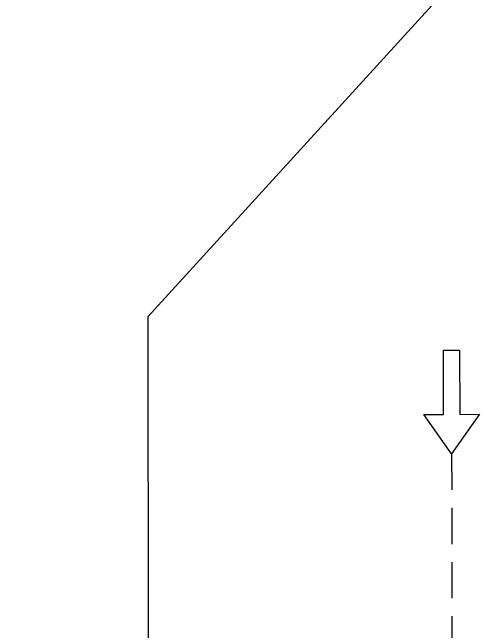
# Model space of a CAD drawing. Header units: feet. Extents: x -99009 to 3252343, y -11094690 to 9035152.
# Drawn here: x 2515800 to 2518435, y -1971870 to -1968440 of the extents above; entities that cross this region are included whole.
import ezdxf

# ---------------------------------------------------------------- set-up
doc = ezdxf.new("R2010")
doc.units = ezdxf.units.FT
doc.linetypes.add('DASHED2', pattern=[0.375, 0.25, -0.125])
for name, color, linetype in [('1', 1, 'Continuous'), ('JOB', 4, 'Continuous'), ('K-LINE', 7, 'Continuous')]:
    doc.layers.add(name, color=color, linetype=linetype)

# ---------------------------------------------------------------- blocks, each defined once
blk = doc.blocks.new('sfsfsfsfsf')
at = {"layer": 'K-LINE', "color": 210}
blk.add_lwpolyline([(124362.8, 43737), (124007.9, 43737), (124007.9, 43627.8), (123789.6, 43781.7), (124007.9, 43935.6), (124007.9, 43826.5), (124362.8, 43826.5), (124362.8, 43737)], dxfattribs=at)

msp = doc.modelspace()

# ---------------------------------------------------------------- linework, layer by layer
at = {"layer": '1'}
msp.add_arc((2520410.24778, -1978395.99612), 100000, 84.1346387202, 194.3871675539, dxfattribs=at)
at = {"layer": 'JOB'}
msp.add_line((2519373.31623, -1967034.96899), (2516550.32319, -1970125.75888), dxfattribs=at)
at = {"layer": 'JOB', "color": 30, "linetype": 'DASHED2', "ltscale": 800, "true_color": 0xf26722}
msp.add_line((2518235.14923, -1970884.63165), (2518239.78051, -1974963.73398), dxfattribs=at)
at = {"layer": 'K-LINE', "color": 4, "ltscale": 300}
msp.add_line((2516550.32319, -1970125.75888), (2516568.10032, -1985783.36334), dxfattribs=at)

# ---------------------------------------------------------------- block references
at = {"layer": 'JOB', "rotation": 90.0650517140735}
msp.add_blockref('sfsfsfsfsf', (2562157.39196, -2094624.44498), dxfattribs=at)

doc.saveas('drawing.dxf')
